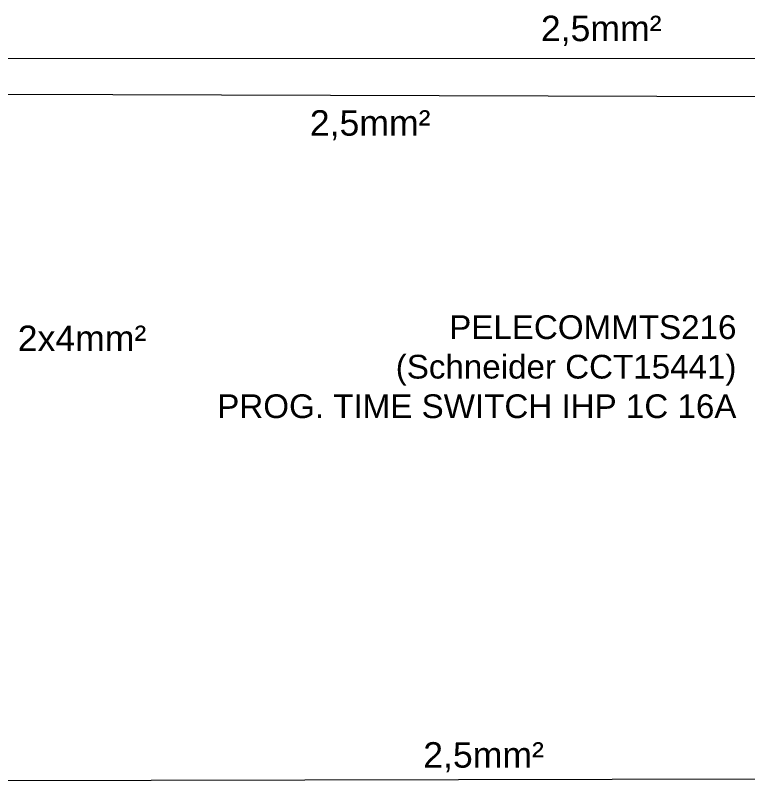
# Model space of a CAD drawing. Header units: millimetres. Extents: x 2820 to 3024, y 1658 to 1957.
# Drawn here: x 2872.62 to 2915.73, y 1859.99 to 1905.07 of the extents above; entities that cross this region are included whole.
import ezdxf

# ---------------------------------------------------------------- set-up
doc = ezdxf.new("R2010")
doc.units = ezdxf.units.MM
doc.layers.add('02_Commande', color=250, linetype='Continuous', lineweight=18)
doc.layers.add('04_Texte', color=7, linetype='Continuous')
doc.styles.get("Standard").update_dxf_attribs({"font": 'arial.ttf'})

msp = doc.modelspace()

# ---------------------------------------------------------------- linework, layer by layer
at = {"layer": '02_Commande'}
for p, q in [((2860.302, 1902.541), (2928.427, 1902.519)), ((2871.939, 1900.429), (2926.252, 1900.253)), ((2860.875, 1859.986), (2921.778, 1860.096))]:
    msp.add_line(p, q, dxfattribs=at)

# ---------------------------------------------------------------- texts
at = {"layer": '04_Texte', "lineweight": -3, "char_height": 1.5005, "attachment_point": 1}
for s, insert in [('2,5mm²', (2903.559, 1905.049)), ('2,5mm²', (2889.957, 1899.481)), ('2x4mm²', (2872.761, 1886.795)), ('2,5mm²', (2896.633, 1862.255))]:
    msp.add_mtext_dynamic_manual_height_columns(s, width=2.90922, gutter_width=7.503, heights=[0], dxfattribs=dict(at, insert=insert))
at = {"layer": '04_Texte', "insert": (2883.16, 1887.399), "char_height": 1.39653, "attachment_point": 1}
msp.add_mtext_dynamic_manual_height_columns('\\pxqr;PELECOMMTS216 \\P(Schneider CCT15441)\\PPROG. TIME SWITCH IHP 1C 16A', width=31.91139, gutter_width=6.983, heights=[0], dxfattribs=at)

doc.saveas('drawing.dxf')
